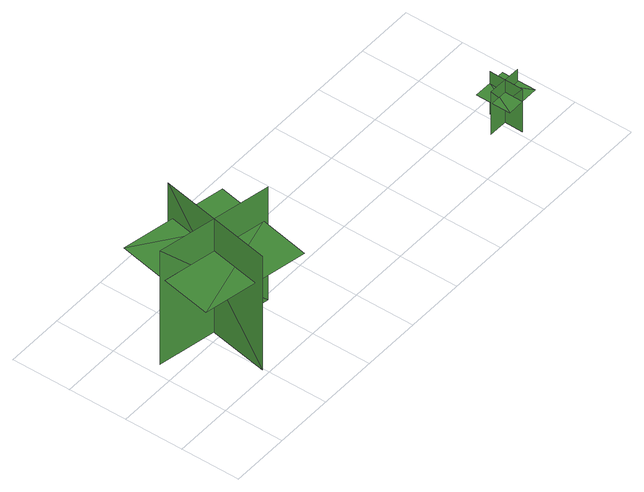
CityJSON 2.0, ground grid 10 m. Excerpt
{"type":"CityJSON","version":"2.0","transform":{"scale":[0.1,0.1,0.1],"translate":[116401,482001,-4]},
"CityObjects":{
"tree1":{"type":"SolitaryVegetationObject","geometry":[{"type":"MultiSurface","lod":"1","boundaries":[[[0,1,2]],[[0,2,3]],[[4,5,6]],[[4,6,7]],[[8,9,10]],[[8,10,11]],[[8,11,12]],[[8,12,13]]]}]},
"tree2":{"type":"SolitaryVegetationObject","geometry":[{"type":"MultiSurface","lod":"1","boundaries":[[[14,15,16]],[[14,16,17]],[[18,19,20]],[[18,20,21]],[[22,23,24]],[[22,24,25]],[[22,25,26]],[[22,26,27]]]}]}
},
"vertices":[
[94,8,6],[132,205,6],[132,205,224],[94,8,224],[212,89,6],[15,128,6],[15,128,224],[212,89,224],[204,91,163],[221,177,163],[40,212,163],[23,126,163],[6,40,163],[187,5,163],
[735,52,1],[676,53,1],[676,53,83],[735,52,83],[708,80,1],[707,21,1],[707,21,83],[708,80,83],[708,80,60],[678,80,60],[678,21,60],[707,21,60],[737,21,60],[737,80,60]
]}
